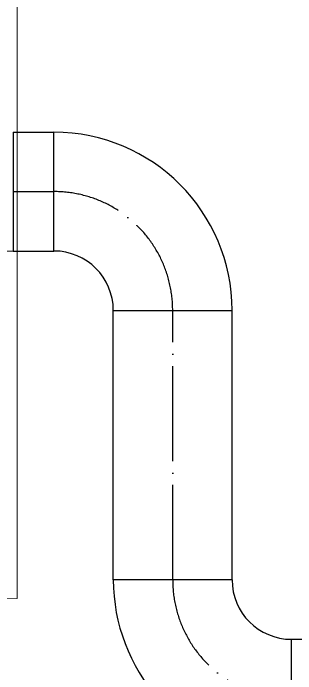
# Model space of a CAD drawing. Header units: millimetres. Extents: x 1731 to 55573, y 1167 to 54427.
# Drawn here: x 24839 to 25553, y 11281 to 12949 of the extents above; entities that cross this region are included whole.
import ezdxf

# ---------------------------------------------------------------- set-up
doc = ezdxf.new("R2010")
doc.units = ezdxf.units.MM
doc.linetypes.add('ACAD_ISO04W100', pattern=[30, 24, -3, 0, -3])
doc.layers.add('EX-PP-FRP DUCT', color=1, linetype='Continuous', lineweight=18)
doc.layers.add('EXHAUST DUICT', color=1, linetype='Continuous')
doc.layers.add('Exhaust-Duct', color=1, linetype='Continuous')
doc.linetypes.add('ZIGZAG', pattern='A,0.0001,-0.2,[131,ltypeshp.shx,S=0.2,R=0,X=-0.2,Y=0],-0.4,[131,ltypeshp.shx,S=0.2,R=180,X=0.2,Y=0],-0.2', length=0.8001)

msp = doc.modelspace()

# ---------------------------------------------------------------- linework, layer by layer
at = {"layer": 'EX-PP-FRP DUCT', "color": 2, "linetype": 'ZIGZAG', "ltscale": 10}
msp.add_line((24638.6, 12348.5, 99), (24838.7, 12348.5, 99), dxfattribs=at)
at = {"layer": 'EX-PP-FRP DUCT', "color": 7, "elevation": 99}
msp.add_lwpolyline([(24848.5, 11470.8), (23849, 11470.4), (23849, 12998), (24848.5, 12998.4)], close=True, dxfattribs=at)
at = {"layer": 'EXHAUST DUICT', "color": 1}
for p, q in [((24838.7, 12648.5, 99), (24941.6, 12648.5, 99)), ((24941.6, 12348.5, 99), (24941.6, 12648.5, 99)), ((24838.7, 12348.5, 99), (24941.6, 12348.5, 99)), ((25091.6, 11517.8, 99), (25091.6, 12198.5, 99)), ((25091.6, 12198.5, 99), (25391.6, 12198.5, 99)), ((25391.6, 11517.8, 99), (25391.6, 12198.5, 99)), ((25391.6, 11517.8, 99), (25091.6, 11517.8, 99)), ((25541.6, 11367.8, 99), (26483.5, 11367.8, 99)), ((25541.6, 11067.8, 99), (25541.6, 11367.8, 99))]:
    msp.add_line(p, q, dxfattribs=at)
at = {"layer": 'EXHAUST DUICT', "color": 0, "linetype": 'ACAD_ISO04W100', "ltscale": 10}
for p, q in [((24838.7, 12498.5, 99), (24941.6, 12498.5, 99)), ((25241.6, 11517.8, 99), (25241.6, 12198.5, 99))]:
    msp.add_line(p, q, dxfattribs=at)
at = {"layer": 'EXHAUST DUICT', "color": 1}
for centre, radius, start, end in [((24941.6, 12198.5, 99), 450, 0, 90), ((24941.6, 12198.5, 99), 150, 0, 90), ((25541.6, 11517.8, 99), 450, 180, 221.8103), ((25541.6, 11517.8, 99), 150, 180, 270)]:
    msp.add_arc(centre, radius, start, end, dxfattribs=at)
at = {"layer": 'EXHAUST DUICT', "color": 0, "linetype": 'ACAD_ISO04W100', "ltscale": 10}
for centre, start, end in [((24941.6, 12198.5, 99), 0, 90), ((25541.6, 11517.8, 99), 180, 270)]:
    msp.add_arc(centre, 300, start, end, dxfattribs=at)
at = {"layer": 'Exhaust-Duct'}
msp.add_line((24838.7, 12648.5, 99), (24838.7, 12348.5, 99), dxfattribs=at)

doc.saveas('drawing.dxf')
